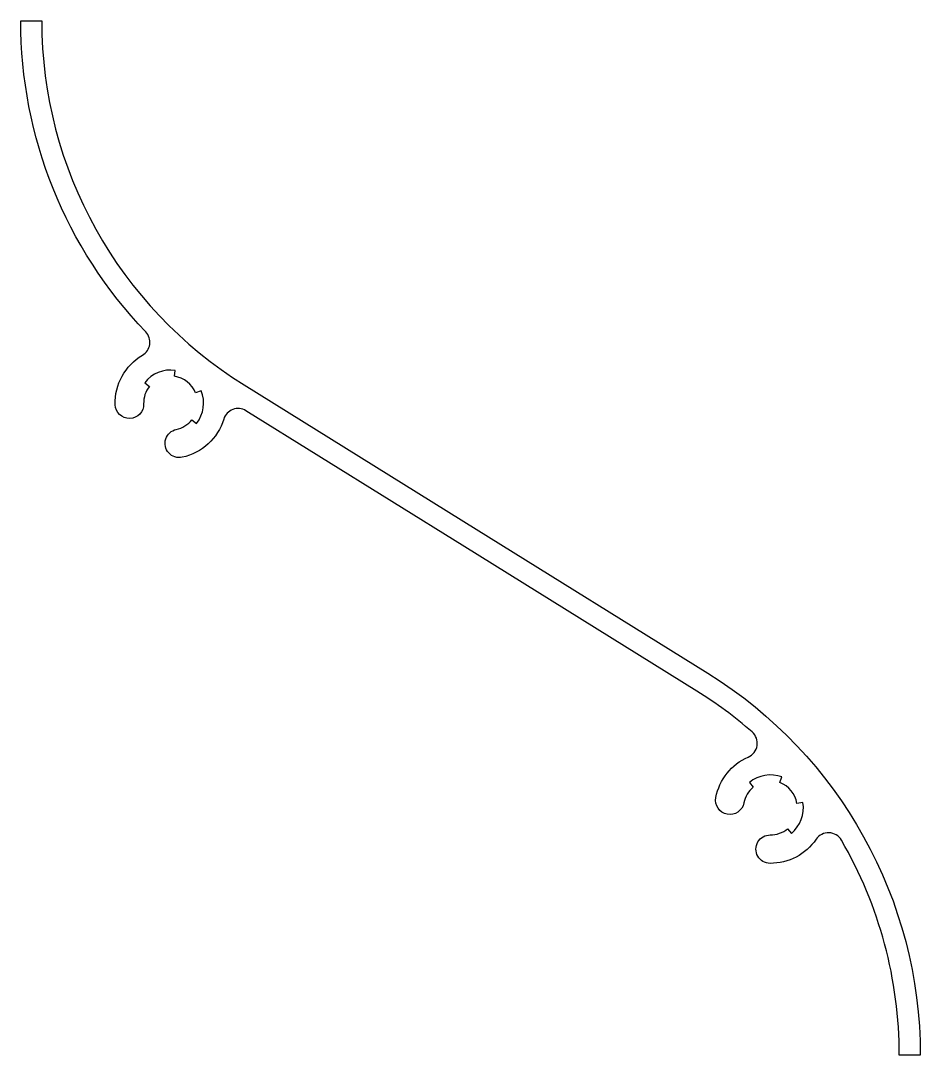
# Model space of a CAD drawing. Extents: x 938.2 to 998.2, y -48.8 to 20.2.
import ezdxf

# ---------------------------------------------------------------- set-up
doc = ezdxf.new("R2010")
doc.units = 0
doc.header["$LTSCALE"] = 15
doc.layers.get('0').update_dxf_attribs({"linetype": 'CONTINUOUS'})

msp = doc.modelspace()

# ---------------------------------------------------------------- linework, layer by layer
msp.add_lwpolyline([(946.432, -3.944), (946.747, -4.191, 0.175734), (946.364, -5.357, -0.998739), (944.465, -5.411, -0.273702), (946.288, -2.113, 0.484092), (946.503, -0.559, -0.193382), (938.163, 20.198), (939.563, 20.198, 0.259237), (953.064, -4.091), (968.533, -13.708), (984.002, -23.324, -0.259237), (998.163, -48.802), (996.763, -48.802, 0.132115), (992.905, -34.457, 0.551333), (991.215, -34.393, -0.24863), (988.146, -36.002, -1.001272), (988.157, -34.102, 0.175041), (989.309, -33.691), (989.563, -33.999, 0.26794), (990.333, -31.938), (989.938, -32.004, 0.267955), (988.793, -30.616), (988.933, -30.241, 0.267948), (986.763, -30.605), (987.018, -30.914, 0.175734), (986.394, -31.971, -0.998739), (984.527, -31.616, -0.248631), (986.69, -28.908, 0.551333), (986.949, -27.237, 0.040128), (983.263, -24.513), (967.794, -14.897), (953.189, -5.817, 0.493082), (951.704, -6.376, -0.272721), (948.939, -8.92, -1.001272), (948.543, -7.062, 0.175041), (949.58, -6.413), (949.894, -6.66, 0.26794), (950.205, -4.482), (949.833, -4.631, 0.267955), (948.417, -3.52), (948.473, -3.124, 0.267948), (946.432, -3.944)], format="xyb")

doc.saveas('drawing.dxf')
